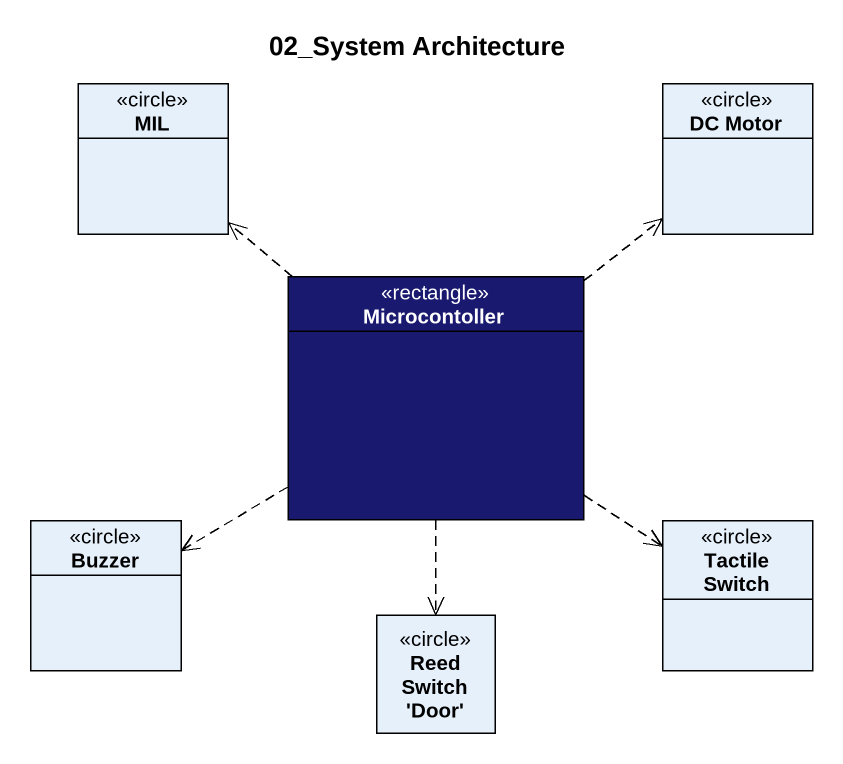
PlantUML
@startuml
title 02_System Architecture
hide circle
hide empty members
class MIL <<circle>>
class "DC Motor" as DC_Motor <<circle>>
class Microcontoller <<rectangle>> #191970
class Buzzer <<circle>>
class "Tactile Switch" as Tactile_Switch <<circle>>
class "Reed Switch 'Door'" as Reed_Switch_Door <<circle>>
Microcontoller .up.> MIL
Microcontoller .up.> DC_Motor
Microcontoller .left.> Buzzer
Microcontoller ..> Tactile_Switch
Microcontoller ..> Reed_Switch_Door
@enduml
